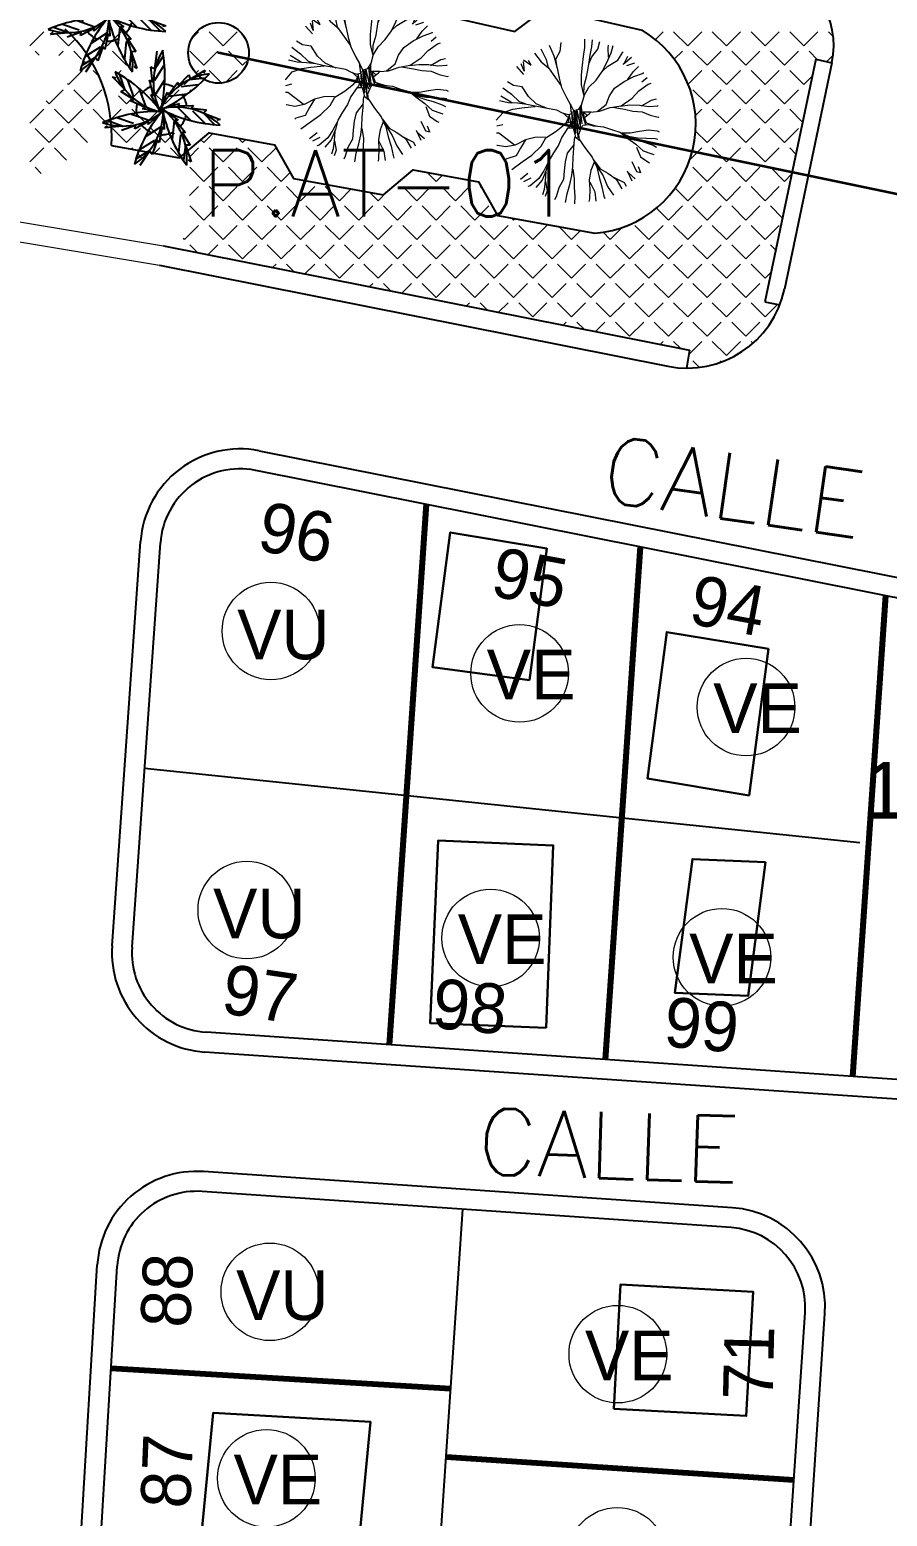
# Model space of a CAD drawing. Extents: x 472704 to 474638, y 1059265 to 1060325.
# Drawn here: x 474005.8 to 474057.6, y 1059637.1 to 1059726.7 of the extents above; entities that cross this region are included whole.
import ezdxf

# ---------------------------------------------------------------- set-up
doc = ezdxf.new("R2010")
doc.units = 0
doc.header["$LTSCALE"] = 0.4
doc.header["$MEASUREMENT"] = 0
doc.layers.get('0').update_dxf_attribs({"linetype": 'CONTINUOUS', "lineweight": 25})
for name, color, linetype in [('A-VIA-N', 7, 'CONTINUOUS'), ('MANZANAS', 5, 'CONTINUOUS'), ('NumeroPropu', 6, 'CONTINUOUS'), ('PARCELASPEOPUESTAS', 3, 'CONTINUOUS'), ('PISOS', 8, 'CONTINUOUS'), ('PROPUESTA', 6, 'CONTINUOUS'), ('TipoVivienda', 7, 'CONTINUOUS'), ('UNIFAMILIAR', 5, 'CONTINUOUS'), ('VEGETACION', 3, 'CONTINUOUS'), ('VIAPROPUESTA', 7, 'CONTINUOUS')]:
    doc.layers.add(name, color=color, linetype=linetype)
for name, color, linetype, lineweight in [('AREAS VERDAS', 72, 'CONTINUOUS', 25), ('AREAS VERDES', 2, 'CONTINUOUS', 20), ('CALLES', 140, 'CONTINUOUS', 40), ('CASA', 31, 'CONTINUOUS', 30), ('PAT', 230, 'CONTINUOUS', 35)]:
    doc.layers.add(name, color=color, linetype=linetype, lineweight=lineweight)
doc.styles.add('ARIAL', font='arial.ttf')
doc.styles.add('Numeros Parcelas', font='', dxfattribs={"height": 3})
doc.styles.get("Standard").update_dxf_attribs({"font": 'romans.shx'})
doc.styles.add('TipoVivienda', font='', dxfattribs={"height": 3})
doc.styles.get('Numeros Parcelas').set_extended_font_data('AvantGarde Bk BT')
doc.styles.get('TipoVivienda').set_extended_font_data('AvantGarde Bk BT')

# ---------------------------------------------------------------- blocks, each defined once
blk = doc.blocks.new('MATA-P-01')
at = {"color": 84, "linetype": 'ByBlock'}
for p, q in [((18.7448, 144.4994), (18.7448, 144.5014)), ((18.7576, 144.4645), (18.7448, 144.4994)), ((18.7902, 144.4864), (18.7883, 144.5167)), ((18.7973, 144.4668), (18.8065, 144.5037)), ((18.8065, 144.5037), (18.8081, 144.5144)), ((18.8462, 144.4883), (18.8445, 144.521)), ((18.8625, 144.4537), (18.8462, 144.4883)), ((18.8698, 144.458), (18.8717, 144.4929)), ((18.8717, 144.4929), (18.8752, 144.521)), ((18.8986, 144.4841), (18.9059, 144.5167)), ((18.6454, 144.4361), (18.6454, 144.4384)), ((18.6796, 144.4146), (18.6454, 144.4361)), ((18.6869, 144.4319), (18.6706, 144.458)), ((18.7013, 144.397), (18.6869, 144.4319)), ((18.7176, 144.4515), (18.6888, 144.4688)), ((18.7068, 144.4864), (18.7321, 144.4515)), ((18.7231, 144.4864), (18.7304, 144.458)), ((18.7321, 144.4515), (18.7304, 144.4557)), ((18.7918, 144.4319), (18.7576, 144.4645)), ((18.7991, 144.4449), (18.7902, 144.4864)), ((18.8079, 144.4068), (18.7918, 144.4319)), ((18.8081, 144.4058), (18.7991, 144.4449)), ((18.868, 144.4239), (18.8625, 144.4537)), ((18.8679, 144.4211), (18.8698, 144.458)), ((18.8915, 144.4123), (18.8951, 144.4472)), ((18.8951, 144.4472), (18.8986, 144.4841)), ((18.9964, 144.4818), (18.9929, 144.4449)), ((18.9929, 144.4449), (19.0018, 144.41)), ((19.0399, 144.4602), (19.0127, 144.4231)), ((19.0689, 144.4384), (19.0382, 144.4015)), ((18.6163, 144.397), (18.6054, 144.4035)), ((18.647, 144.3624), (18.6163, 144.397)), ((18.6435, 144.4015), (18.6272, 144.4231)), ((18.7141, 144.3862), (18.6796, 144.4146)), ((18.7448, 144.3513), (18.7141, 144.3862)), ((18.8244, 144.3666), (18.8081, 144.4058)), ((18.8643, 144.3754), (18.8679, 144.4211)), ((18.8662, 144.334), (18.8643, 144.3754)), ((18.8771, 144.334), (18.8861, 144.3731)), ((18.8861, 144.3731), (18.8915, 144.4123)), ((18.9874, 144.3774), (18.9711, 144.3405)), ((19.0219, 144.3709), (18.9855, 144.3382)), ((19.0127, 144.4231), (18.9874, 144.3774)), ((19.0018, 144.41), (18.9929, 144.3885)), ((19.0562, 144.3885), (19.0219, 144.3709)), ((19.0382, 144.4015), (19.0236, 144.3709)), ((19.0907, 144.4166), (19.0562, 144.3885)), ((19.0923, 144.3666), (19.107, 144.3819)), ((19.1268, 144.3797), (19.0923, 144.3666)), ((19.1268, 144.3731), (19.114, 144.3362)), ((18.5601, 144.3209), (18.5584, 144.3232)), ((18.5946, 144.3101), (18.5601, 144.3209)), ((18.5891, 144.3382), (18.5709, 144.347)), ((18.6236, 144.3059), (18.5891, 144.3382)), ((18.6307, 144.3079), (18.5946, 144.3101)), ((18.6706, 144.2994), (18.6307, 144.3079)), ((18.6671, 144.3275), (18.647, 144.3624)), ((18.7032, 144.2883), (18.6671, 144.3275)), ((18.7576, 144.3167), (18.7448, 144.3513)), ((18.763, 144.2798), (18.7576, 144.3167)), ((18.8462, 144.3317), (18.8244, 144.3666)), ((18.857, 144.2948), (18.8462, 144.3317)), ((18.857, 144.2928), (18.8771, 144.334)), ((18.8589, 144.2971), (18.8662, 144.334)), ((18.9711, 144.3405), (18.9529, 144.3059)), ((18.9855, 144.3382), (18.9563, 144.3123)), ((19.114, 144.3362), (19.1322, 144.3624)), ((19.1485, 144.347), (19.114, 144.3232)), ((18.5476, 144.2775), (18.544, 144.2798)), ((18.5818, 144.2775), (18.5476, 144.2775)), ((18.6163, 144.284), (18.5818, 144.2775)), ((18.6524, 144.2775), (18.6163, 144.284)), ((18.6869, 144.2775), (18.6524, 144.2775)), ((18.7068, 144.2863), (18.6706, 144.2994)), ((18.7359, 144.2747), (18.6869, 144.2775)), ((18.7448, 144.271), (18.7032, 144.2883)), ((18.7828, 144.2471), (18.7448, 144.271)), ((18.7918, 144.2449), (18.763, 144.2798)), ((18.8516, 144.2276), (18.8589, 144.2557)), ((18.8589, 144.2557), (18.857, 144.2928)), ((18.8584, 144.2576), (18.8584, 144.2591)), ((18.8658, 144.2372), (18.8584, 144.2576)), ((18.9052, 144.2504), (18.8915, 144.2122)), ((18.904, 144.2491), (18.9005, 144.2449)), ((18.9241, 144.271), (18.904, 144.2491)), ((18.9529, 144.3059), (18.9241, 144.271)), ((19.0744, 144.2406), (19.1086, 144.2733)), ((19.1086, 144.2733), (19.1431, 144.271)), ((19.1431, 144.271), (19.1703, 144.2798)), ((19.183, 144.2514), (19.1431, 144.2341)), ((18.5402, 144.1904), (18.5294, 144.1904)), ((18.5402, 144.223), (18.5313, 144.221)), ((18.5747, 144.2188), (18.5402, 144.223)), ((18.5747, 144.1839), (18.5402, 144.1904)), ((18.609, 144.2057), (18.5747, 144.2188)), ((18.6435, 144.1904), (18.609, 144.2057)), ((18.6796, 144.1819), (18.6435, 144.1904)), ((18.7538, 144.1904), (18.7195, 144.1861)), ((18.7883, 144.1861), (18.7538, 144.1904)), ((18.8173, 144.2361), (18.7828, 144.2471)), ((18.8029, 144.187), (18.8235, 144.1893)), ((18.8154, 144.2361), (18.8516, 144.2276)), ((18.8204, 144.2298), (18.8159, 144.2358)), ((18.836, 144.2097), (18.8204, 144.2298)), ((18.8235, 144.1893), (18.836, 144.2097)), ((18.8617, 144.242), (18.8256, 144.1822)), ((18.8256, 144.1822), (18.8452, 144.2293)), ((18.8452, 144.2293), (18.8291, 144.2199)), ((18.8398, 144.1822), (18.8617, 144.2435)), ((18.8421, 144.166), (18.8617, 144.242)), ((18.8731, 144.2315), (18.8421, 144.166)), ((18.8433, 144.124), (18.8731, 144.2315)), ((18.8854, 144.225), (18.8433, 144.124)), ((18.8858, 144.2267), (18.845, 144.1578)), ((18.8858, 144.2267), (18.857, 144.1382)), ((18.857, 144.1382), (18.8913, 144.2208)), ((18.8858, 144.2267), (18.8658, 144.2372)), ((18.8712, 144.2094), (18.8773, 144.2259)), ((18.8913, 144.2208), (18.8755, 144.1589)), ((18.8755, 144.1589), (18.8991, 144.2066)), ((18.9021, 144.2471), (18.8858, 144.2267)), ((18.9047, 144.2052), (18.8915, 144.2122)), ((18.8991, 144.2066), (18.8967, 144.1751)), ((18.8991, 144.1932), (18.9257, 144.2077)), ((18.904, 144.1708), (18.8991, 144.1932)), ((18.9277, 144.208), (18.9047, 144.2052)), ((18.9529, 144.2145), (18.9277, 144.208)), ((18.9893, 144.2122), (18.9529, 144.2145)), ((19.0328, 144.21), (18.9893, 144.2122)), ((18.991, 144.21), (19.0382, 144.2188)), ((19.0744, 144.21), (19.0328, 144.21)), ((19.0382, 144.2188), (19.0744, 144.2406)), ((19.0543, 144.2034), (19.0399, 144.208)), ((19.0907, 144.1904), (19.0543, 144.2034)), ((19.1124, 144.2057), (19.0744, 144.21)), ((19.107, 144.2122), (19.0814, 144.21)), ((19.1249, 144.1773), (19.0907, 144.1904)), ((19.1431, 144.2341), (19.107, 144.2122)), ((19.1485, 144.1992), (19.1124, 144.2057)), ((19.1485, 144.208), (19.1322, 144.2015)), ((19.183, 144.2188), (19.1485, 144.208)), ((19.1847, 144.1992), (19.1485, 144.1992)), ((18.5421, 144.1623), (18.5277, 144.1578)), ((18.5764, 144.1317), (18.5402, 144.1274)), ((18.5802, 144.1666), (18.5421, 144.1623)), ((18.6109, 144.1773), (18.5747, 144.1839)), ((18.6109, 144.1512), (18.5764, 144.1317)), ((18.6163, 144.1688), (18.5802, 144.1666)), ((18.6054, 144.1405), (18.5818, 144.1056)), ((18.647, 144.1754), (18.6109, 144.1773)), ((18.647, 144.1666), (18.6109, 144.1512)), ((18.6635, 144.1744), (18.6163, 144.1688)), ((18.6834, 144.1839), (18.647, 144.1666)), ((18.685, 144.1839), (18.647, 144.1754)), ((18.7195, 144.1861), (18.685, 144.1839)), ((18.7935, 144.1847), (18.781, 144.1864)), ((18.7828, 144.1864), (18.8029, 144.187)), ((18.814, 144.1856), (18.7935, 144.1847)), ((18.8353, 144.1782), (18.814, 144.1856)), ((18.8403, 144.1578), (18.8353, 144.1782)), ((18.836, 144.1166), (18.8433, 144.1376)), ((18.8433, 144.1376), (18.8403, 144.1578)), ((18.8589, 144.1362), (18.8558, 144.1257)), ((18.8714, 144.1572), (18.8589, 144.1362)), ((18.8915, 144.1532), (18.8714, 144.1572)), ((18.8851, 144.181), (18.8866, 144.16)), ((18.9059, 144.1683), (18.8851, 144.181)), ((18.8866, 144.16), (18.8908, 144.1527)), ((18.8915, 144.1535), (18.9078, 144.1121)), ((18.9078, 144.1643), (18.904, 144.1708)), ((18.935, 144.1297), (18.9078, 144.1643)), ((18.9692, 144.0948), (18.935, 144.1297)), ((19.1594, 144.1558), (19.1249, 144.1773)), ((19.1793, 144.1186), (19.1594, 144.1558)), ((18.5402, 144.1274), (18.5313, 144.1274)), ((18.5476, 144.0925), (18.5402, 144.0905)), ((18.5818, 144.1056), (18.5476, 144.0925)), ((18.6109, 144.0794), (18.5837, 144.0448)), ((18.8046, 144.0882), (18.7701, 144.0602)), ((18.8391, 144.1209), (18.8046, 144.0882)), ((18.8353, 144.1158), (18.8346, 144.1166)), ((18.8554, 144.1257), (18.8353, 144.1158)), ((18.8445, 144.0426), (18.8499, 144.0794)), ((18.8499, 144.0794), (18.8554, 144.1143)), ((18.8535, 144.0925), (18.8717, 144.0536)), ((18.8554, 144.1143), (18.8558, 144.1257)), ((18.9078, 144.1121), (18.9132, 144.0775)), ((18.9132, 144.0775), (18.9258, 144.0426)), ((18.9801, 144.0579), (18.9692, 144.0948)), ((18.9711, 144.097), (19.0127, 144.086)), ((19.0127, 144.086), (19.0472, 144.0687)), ((19.0472, 144.0687), (19.0597, 144.0318)), ((19.0472, 144.0687), (19.0833, 144.0383)), ((19.1195, 144.0536), (19.1575, 144.0709)), ((19.1722, 144.097), (19.1504, 144.1078)), ((19.1575, 144.0709), (19.1667, 144.0687)), ((18.5837, 144.0448), (18.5655, 144.0448)), ((18.5818, 144.0664), (18.5674, 144.0448)), ((18.6144, 144.0318), (18.5818, 144.0145)), ((18.5927, 144.0034), (18.6198, 144.0383)), ((18.6943, 144.0122), (18.6562, 143.9969)), ((18.7285, 144.023), (18.6943, 144.0122)), ((18.7467, 144.0318), (18.7106, 143.9969)), ((18.7429, 144.0252), (18.725, 143.9884)), ((18.763, 144.0514), (18.7285, 144.023)), ((18.7701, 144.0602), (18.7429, 144.0252)), ((18.7576, 144.0426), (18.763, 144.0079)), ((18.8372, 144.0057), (18.8445, 144.0426)), ((18.8717, 144.0187), (18.8679, 143.9818)), ((18.8717, 144.0536), (18.8717, 144.0187)), ((18.9258, 144.0426), (18.9366, 144.0079)), ((19.0092, 144.0145), (18.9801, 144.0579)), ((19.0399, 143.9796), (19.0092, 144.0145)), ((19.0597, 144.0318), (19.0689, 143.9969)), ((19.0833, 144.0383), (19.1178, 144.023)), ((19.0852, 144.0383), (19.1195, 144.0536)), ((19.1178, 144.023), (19.1521, 144.021)), ((19.1521, 144.021), (19.154, 144.021)), ((18.6217, 143.9903), (18.6109, 143.9773)), ((18.6716, 144.0031), (18.6217, 143.9903)), ((18.6562, 143.9969), (18.6253, 143.9642)), ((18.6834, 143.96), (18.6524, 143.9316)), ((18.7106, 143.9969), (18.6834, 143.96)), ((18.7051, 143.9535), (18.6888, 143.9186)), ((18.725, 143.9884), (18.7051, 143.9535)), ((18.7576, 143.9623), (18.7285, 143.9274)), ((18.7611, 143.9688), (18.7502, 143.9316)), ((18.763, 144.0079), (18.7611, 143.9688)), ((18.8209, 143.96), (18.8136, 143.9251)), ((18.8353, 143.9969), (18.8209, 143.96)), ((18.8336, 143.9708), (18.8372, 144.0057)), ((18.8336, 143.9339), (18.8336, 143.9708)), ((18.8679, 143.9818), (18.8625, 143.9469)), ((18.9385, 143.96), (18.9331, 143.9251)), ((18.9366, 144.0079), (18.9385, 143.9688)), ((18.9385, 143.9991), (18.9475, 143.9642)), ((18.9385, 143.9688), (18.9458, 143.9251)), ((18.9475, 143.9642), (18.9603, 143.9296)), ((19.0744, 143.9404), (19.0399, 143.9796)), ((19.0689, 143.9969), (19.1032, 143.9773)), ((19.1032, 143.9773), (19.107, 143.973)), ((18.6888, 143.9186), (18.6834, 143.91)), ((18.7285, 143.9274), (18.7158, 143.8924)), ((18.7502, 143.9316), (18.7429, 143.8947)), ((18.7429, 143.8947), (18.7429, 143.8839)), ((18.8027, 143.8905), (18.7973, 143.8621)), ((18.8136, 143.9251), (18.8027, 143.8905)), ((18.8353, 143.8947), (18.8336, 143.9339)), ((18.8336, 143.8598), (18.8353, 143.8947)), ((18.8625, 143.9469), (18.8733, 143.91)), ((18.8733, 143.91), (18.8752, 143.8729)), ((18.9312, 143.9231), (18.9168, 143.8882)), ((18.9331, 143.9251), (18.9295, 143.8905)), ((18.9295, 143.8905), (18.9312, 143.8686)), ((18.9458, 143.9251), (18.9638, 143.8905)), ((18.9603, 143.9296), (18.9874, 143.8924)), ((18.9874, 143.8924), (18.9964, 143.8882)), ((19.0165, 143.9035), (18.991, 143.9251)), ((19.0309, 143.91), (19.0073, 143.9404)), ((18.8752, 143.8729), (18.8788, 143.8598)), ((18.9168, 143.8882), (18.9187, 143.8644))]:
    blk.add_line(p, q, dxfattribs=at)
blk = doc.blocks.new('PALME01')
at = {"layer": 'VEGETACION'}
for p, q in [((-0.337, 2.42), (0.219, 3.223)), ((-0.317, 2.46), (-0.142, 3.506)), ((-2.175, 1.264), (-2.883, 2.052)), ((-2.883, 2.052), (-2.684, 1.995)), ((-2.156, 1.223), (-2.437, 2.158)), ((-1.646, 0.813), (-1.964, 1.831)), ((-0.481, 1.686), (-0.558, 2.581)), ((-0.558, 2.581), (-0.317, 2.46)), ((-0.34, 1.766), (0.257, 2.649)), ((1.069, 1.399), (1.721, 2.018)), ((1.721, 2.018), (1.776, 1.753)), ((1.732, 1.744), (2.707, 1.81)), ((1.776, 1.753), (2.703, 2.269)), ((2.703, 2.269), (2.603, 2.087)), ((-2.42, 1.151), (-2.175, 1.264)), ((-1.671, 0.653), (-2.42, 1.151)), ((-0.932, 0.175), (-1.279, 1.254)), ((-0.454, 0.84), (-0.662, 1.777)), ((-0.662, 1.777), (-0.481, 1.686)), ((-0.085, -0.127), (-0.614, 0.921)), ((-0.614, 0.921), (-0.454, 0.84)), ((-0.393, 0.81), (0.234, 1.754)), ((-0.101, -0.041), (0.388, 1.026)), ((0.388, 1.026), (0.425, 0.85)), ((0.425, 0.85), (1.028, 1.597)), ((1.028, 1.597), (1.069, 1.399)), ((1.22, 1.338), (2.282, 1.422)), ((-1.855, 0.569), (-1.671, 0.653)), ((-0.994, 0.147), (-1.855, 0.569)), ((-1.157, 0.072), (-0.994, 0.147)), ((-0.007, -0.168), (-1.157, 0.072)), ((-0.045, 0.025), (1.095, 0.308)), ((0.043, 0.022), (0.975, -0.693)), ((0.439, 0.784), (1.568, 0.882)), ((0.938, 0.118), (1.718, -0.704)), ((1.095, 0.308), (0.981, 0.17)), ((0.981, 0.17), (1.94, 0.164)), ((1.94, 0.164), (1.811, 0.008)), ((1.811, 0.008), (2.701, -0.116)), ((-3.456, -0.997), (-3.287, -0.876)), ((-2.354, -0.945), (-3.261, -0.582)), ((-1.716, -0.802), (-2.71, -0.417)), ((-0.772, -0.642), (-1.832, -0.24)), ((-0.788, -0.707), (-1.655, -1.118)), ((0.073, -0.132), (-0.832, -0.882)), ((-0.832, -0.882), (-0.788, -0.707)), ((0.095, -0.048), (0.117, -1.222)), ((0.727, -0.688), (0.572, -1.81)), ((0.975, -0.693), (0.795, -0.689)), ((0.795, -0.689), (1.389, -1.443)), ((1.857, -0.147), (2.586, -0.926)), ((2.494, -0.295), (3.154, -1.016)), ((2.701, -0.116), (2.529, -0.324)), ((2.529, -0.324), (3.51, -0.727)), ((3.51, -0.727), (3.305, -0.762)), ((-2.398, -0.934), (-3.456, -0.997)), ((-1.606, -0.922), (-2.463, -1.196)), ((-1.655, -1.118), (-1.606, -0.922)), ((-0.034, -1.026), (-1.008, -1.604)), ((0.008, -1.079), (-0.211, -2.013)), ((0.117, -1.222), (0.008, -1.079)), ((1.094, -1.572), (0.939, -2.627)), ((1.389, -1.443), (1.186, -1.439)), ((1.186, -1.439), (1.644, -2.213)), ((-0.783, -2.452), (-1.632, -2.934)), ((-0.818, -2.479), (-1.429, -3.346)), ((-0.497, -1.864), (-1.418, -2.401)), ((-0.654, -2.693), (-0.818, -2.479)), ((-0.335, -1.853), (-0.654, -2.693)), ((-0.211, -2.013), (-0.335, -1.853)), ((1.375, -2.163), (1.223, -3.128)), ((1.374, -2.208), (1.671, -3.226)), ((1.644, -2.213), (1.374, -2.208)), ((1.671, -3.226), (1.516, -3.088))]:
    blk.add_line(p, q, dxfattribs=at)
for centre, radius, start, end in [((3.351, 1.474), 3.79, 146.51256, 204.97692), ((-8.282, 2.339), 8.56, 343.25676, 8.23271), ((0.884, 3.517), 3.79, 197.94113, 256.40549), ((-7.046, -5.039), 8.56, 34.68533, 59.66128), ((-3.284, 7.905), 8.56, 291.82819, 316.80414), ((3.292, -1.73), 3.79, 95.08398, 153.54835), ((0, 0), 1.528, 112.34106, 140.89589), ((0, 0), 1.528, 58.73723, 86.9078), ((0, 0), 1.528, 165.43041, 194.12308), ((0.751, -3.681), 3.79, 43.65541, 102.11978), ((4.184, 7.468), 8.56, 240.39962, 265.37557), ((-2.359, -2.911), 3.79, 352.22684, 50.6912), ((8.498, 1.357), 8.56, 188.97105, 213.947), ((0, 0), 1.528, 6.2517, 34.07198), ((-0.508, -8.673), 8.56, 86.1139, 111.08986), ((-2.252, 2.861), 3.79, 249.3697, 307.83406), ((-3.695, 0.001), 3.79, 300.79827, 359.26263), ((6.411, -5.826), 8.56, 137.54248, 162.51843), ((0, 0), 1.528, 315.67158, 343.39322), ((0, 0), 1.528, 216.74195, 245.16814), ((0, 0), 1.528, 266.3653, 294.33993)]:
    blk.add_arc(centre, radius, start, end, dxfattribs=at)
blk = doc.blocks.new('PALMERA')
at = {"layer": 'AREAS VERDES'}
blk.add_blockref('PALME01', (-88.824, 0.822), dxfattribs=at)

msp = doc.modelspace()

# ---------------------------------------------------------------- linework, layer by layer
at = {"layer": 'A-VIA-N', "linetype": 'Continuous', "lineweight": 20}
for p, q in [((473913.764, 1059730.379), (474013.912, 1059713.683)), ((473913.567, 1059729.195), (474013.678, 1059712.506))]:
    msp.add_line(p, q, dxfattribs=at)
at = {"layer": 'A-VIA-N'}
for p, q in [((474013.912, 1059713.683), (474045.618, 1059707.38)), ((474013.678, 1059712.506), (474044.313, 1059706.416)), ((474019.685, 1059701.314), (474113.797, 1059682.613)), ((474010.819, 1059671.471), (474012.53, 1059695.849)), ((474110.787, 1059658.613), (474016.395, 1059665.065)), ((474048.212, 1059655.673), (474016.321, 1059657.853)), ((474004.974, 1059570.039), (474009.923, 1059652.228)), ((474048.281, 1059566.63), (474053.789, 1059649.289))]:
    msp.add_line(p, q, dxfattribs=at)
at = {"layer": 'A-VIA-N', "linetype": 'Continuous'}
msp.add_arc((474045.483, 1059712.301), 6, 258.75762, 348.15704, dxfattribs=at)
at = {"layer": 'A-VIA-N'}
for centre, start, end in [((474018.515, 1059695.429), 78.76099, 175.98469), ((474016.804, 1059671.051), 175.98469, 266.0897), ((474015.912, 1059651.867), 86.0897, 176.55412), ((474047.803, 1059649.687), 356.18759, 86.0897)]:
    msp.add_arc(centre, 6, start, end, dxfattribs=at)
at = {"layer": 'CASA'}
for points in [[(474035.982, 1059687.494), (474030.132, 1059688.262), (474031.199, 1059696.393), (474037.023, 1059695.43), (474035.982, 1059687.494)], [(474050.214, 1059676.509), (474045.801, 1059676.696), (474044.743, 1059668.634), (474049.156, 1059668.447), (474050.214, 1059676.509)]]:
    msp.add_lwpolyline(points, dxfattribs=at)
for points in [[(474049.222, 1059680.542), (474050.381, 1059689.371), (474044.26, 1059690.383), (474043.101, 1059681.554)], [(474036.992, 1059666.532), (474029.997, 1059666.796), (474030.465, 1059677.819), (474037.407, 1059677.524)], [(474041.057, 1059643.561), (474049.045, 1059643.123), (474049.456, 1059650.611), (474041.468, 1059651.05)], [(474025.71, 1059635.639), (474026.402, 1059642.761), (474016.91, 1059643.31), (474016.219, 1059636.188)]]:
    msp.add_lwpolyline(points, close=True, dxfattribs=at)
at = {"layer": 'PARCELASPEOPUESTAS'}
for p, q in [((474019.452, 1059700.143), (474113.563, 1059681.436)), ((474012.016, 1059671.387), (474013.727, 1059695.765)), ((474055.89, 1059677.681), (474012.772, 1059682.163)), ((474110.868, 1059659.81), (474016.477, 1059666.262)), ((474048.13, 1059654.476), (474016.239, 1059656.656)), ((474025.752, 1059563.61), (474031.96, 1059655.582)), ((474006.172, 1059569.967), (474011.121, 1059652.156)), ((474047.084, 1059566.71), (474052.592, 1059649.368))]:
    msp.add_line(p, q, dxfattribs=at)
at = {"layer": 'PARCELASPEOPUESTAS', "lineweight": 80}
for p, q in [((474029.744, 1059698.097), (474027.517, 1059665.508)), ((474042.654, 1059695.531), (474040.541, 1059664.617)), ((474057.44, 1059692.592), (474055.458, 1059663.598)), ((474031.229, 1059644.75), (474010.749, 1059645.983)), ((474030.953, 1059640.658), (474051.918, 1059639.261))]:
    msp.add_line(p, q, dxfattribs=at)
at = {"layer": 'PARCELASPEOPUESTAS'}
for centre, start, end in [((474018.515, 1059695.429), 78.76099, 175.98469), ((474016.804, 1059671.051), 175.98469, 266.0897), ((474015.912, 1059651.867), 86.0897, 176.55412), ((474047.803, 1059649.687), 356.18759, 86.0897)]:
    msp.add_arc(centre, 4.8, start, end, dxfattribs=at)
at = {"layer": 'PAT', "ltscale": 50}
msp.add_line((474315.34, 1059663.18), (474017.23, 1059725.31), dxfattribs=at)
at = {"layer": 'PISOS', "lineweight": 20}
for p, q in [((474005.849, 1059725.73), (474006.697, 1059726.579)), ((474008.182, 1059725.73), (474007.457, 1059726.455)), ((474010.516, 1059725.73), (474011.364, 1059726.579)), ((474015.61, 1059726.158), (474016.031, 1059726.579)), ((474017.516, 1059725.73), (474016.668, 1059726.579)), ((474017.516, 1059725.73), (474018.365, 1059726.579)), ((474043.568, 1059726.114), (474044.033, 1059726.579)), ((474045.517, 1059725.73), (474044.669, 1059726.579)), ((474045.517, 1059725.73), (474046.366, 1059726.579)), ((474047.851, 1059725.73), (474047.002, 1059726.579)), ((474047.851, 1059725.73), (474048.699, 1059726.579)), ((474050.184, 1059725.73), (474049.336, 1059726.579)), ((474050.184, 1059725.73), (474051.033, 1059726.579)), ((474052.518, 1059725.73), (474051.669, 1059726.579)), ((474052.518, 1059725.73), (474053.366, 1059726.579)), ((474054.294, 1059726.288), (474054.003, 1059726.579)), ((474006.409, 1059725.17), (474006.167, 1059725.412)), ((474007.611, 1059725.159), (474007.864, 1059725.412)), ((474008.182, 1059725.73), (474008.584, 1059726.132)), ((474008.975, 1059724.938), (474008.5, 1059725.412)), ((474010.516, 1059725.73), (474010.033, 1059726.213)), ((474010.147, 1059725.361), (474010.197, 1059725.412)), ((474011.682, 1059724.563), (474010.834, 1059725.412)), ((474016.349, 1059724.563), (474015.501, 1059725.412)), ((474016.349, 1059724.563), (474017.198, 1059725.412)), ((474018.683, 1059724.563), (474017.834, 1059725.412)), ((474044.71, 1059724.923), (474045.199, 1059725.412)), ((474046.684, 1059724.563), (474045.836, 1059725.412)), ((474046.684, 1059724.563), (474047.533, 1059725.412)), ((474049.018, 1059724.563), (474048.169, 1059725.412)), ((474049.018, 1059724.563), (474049.866, 1059725.412)), ((474051.351, 1059724.563), (474050.503, 1059725.412)), ((474051.351, 1059724.563), (474052.2, 1059725.412)), ((474053.349, 1059724.899), (474052.836, 1059725.412)), ((474009.201, 1059724.712), (474009.077, 1059724.835)), ((474009.349, 1059724.563), (474009.341, 1059724.571)), ((474009.349, 1059724.563), (474009.558, 1059724.772)), ((474009.569, 1059724.783), (474009.803, 1059725.018)), ((474009.803, 1059725.018), (474010.147, 1059725.361)), ((474011.682, 1059724.563), (474011.71, 1059724.591)), ((474018.683, 1059724.563), (474019.009, 1059724.89)), ((474053.904, 1059724.783), (474054.29, 1059725.169)), ((474008.182, 1059723.397), (474009.031, 1059724.245)), ((474010.038, 1059723.875), (474009.667, 1059724.245)), ((474011.177, 1059724.058), (474011.364, 1059724.245)), ((474013.234, 1059723.781), (474013.234, 1059723.781)), ((474015.183, 1059723.397), (474015.511, 1059723.725)), ((474015.872, 1059724.086), (474016.031, 1059724.245)), ((474017.421, 1059723.492), (474016.668, 1059724.245)), ((474017.65, 1059723.531), (474018.365, 1059724.245)), ((474045.545, 1059723.424), (474046.366, 1059724.245)), ((474047.851, 1059723.397), (474047.002, 1059724.245)), ((474047.851, 1059723.397), (474048.699, 1059724.245)), ((474050.184, 1059723.397), (474049.336, 1059724.245)), ((474050.184, 1059723.397), (474051.033, 1059724.245)), ((474052.518, 1059723.397), (474051.669, 1059724.245)), ((474052.518, 1059723.397), (474053.025, 1059723.904)), ((474007.016, 1059722.23), (474007.864, 1059723.079)), ((474008.182, 1059723.397), (474008.13, 1059723.449)), ((474009.349, 1059722.23), (474008.5, 1059723.079)), ((474009.349, 1059722.23), (474010.197, 1059723.079)), ((474011.682, 1059722.23), (474011.191, 1059722.722)), ((474011.682, 1059722.23), (474012.531, 1059723.079)), ((474013.856, 1059722.39), (474013.441, 1059722.805)), ((474014.016, 1059722.23), (474014.864, 1059723.079)), ((474015.183, 1059723.397), (474015.028, 1059723.552)), ((474015.581, 1059722.999), (474015.501, 1059723.079)), ((474046.684, 1059722.23), (474045.836, 1059723.079)), ((474046.684, 1059722.23), (474047.533, 1059723.079)), ((474049.018, 1059722.23), (474048.169, 1059723.079)), ((474049.018, 1059722.23), (474049.866, 1059723.079)), ((474051.351, 1059722.23), (474050.503, 1059723.079)), ((474051.351, 1059722.23), (474052.2, 1059723.079)), ((474052.849, 1059723.066), (474052.836, 1059723.079)), ((474005.849, 1059721.063), (474006.697, 1059721.912)), ((474007.016, 1059722.23), (474006.832, 1059722.413)), ((474008.182, 1059721.063), (474007.334, 1059721.912)), ((474008.182, 1059721.063), (474009.031, 1059721.912)), ((474010.385, 1059721.194), (474009.667, 1059721.912)), ((474010.516, 1059721.063), (474011.364, 1059721.912)), ((474012.849, 1059721.063), (474012.001, 1059721.912)), ((474012.849, 1059721.063), (474013.678, 1059721.892)), ((474014.016, 1059722.23), (474013.939, 1059722.307)), ((474045.986, 1059721.532), (474046.366, 1059721.912)), ((474047.851, 1059721.063), (474047.002, 1059721.912)), ((474047.851, 1059721.063), (474048.699, 1059721.912)), ((474050.184, 1059721.063), (474049.336, 1059721.912)), ((474050.184, 1059721.063), (474051.033, 1059721.912)), ((474052.445, 1059721.137), (474051.669, 1059721.912)), ((474010.516, 1059721.063), (474010.411, 1059721.168)), ((474007.016, 1059719.897), (474006.167, 1059720.745)), ((474007.016, 1059719.897), (474007.864, 1059720.745)), ((474009.337, 1059719.908), (474008.5, 1059720.745)), ((474011.682, 1059719.897), (474010.834, 1059720.745)), ((474011.682, 1059719.897), (474012.531, 1059720.745)), ((474014.016, 1059719.897), (474013.167, 1059720.745)), ((474014.016, 1059719.897), (474014.581, 1059720.462)), ((474016.349, 1059719.897), (474016.173, 1059720.073)), ((474016.349, 1059719.897), (474016.897, 1059720.444)), ((474018.683, 1059719.897), (474018.409, 1059720.17)), ((474018.683, 1059719.897), (474018.873, 1059720.086)), ((474046.684, 1059719.897), (474045.994, 1059720.587)), ((474046.684, 1059719.897), (474047.533, 1059720.745)), ((474049.018, 1059719.897), (474048.169, 1059720.745)), ((474049.018, 1059719.897), (474049.866, 1059720.745)), ((474051.351, 1059719.897), (474050.503, 1059720.745)), ((474051.351, 1059719.897), (474052.2, 1059720.745)), ((474005.849, 1059718.73), (474006.697, 1059719.578)), ((474008.062, 1059718.85), (474007.334, 1059719.578)), ((474012.093, 1059719.486), (474012.001, 1059719.578)), ((474012.629, 1059718.95), (474012.358, 1059719.221)), ((474013.373, 1059719.254), (474013.698, 1059719.578)), ((474014.943, 1059718.969), (474014.334, 1059719.578)), ((474015.482, 1059719.03), (474016.031, 1059719.578)), ((474017.516, 1059718.73), (474016.668, 1059719.578)), ((474017.516, 1059718.73), (474018.365, 1059719.578)), ((474019.85, 1059718.73), (474019.001, 1059719.578)), ((474019.85, 1059718.73), (474020.698, 1059719.578)), ((474045.649, 1059718.862), (474046.366, 1059719.578)), ((474047.851, 1059718.73), (474047.002, 1059719.578)), ((474047.851, 1059718.73), (474048.699, 1059719.578)), ((474050.184, 1059718.73), (474049.336, 1059719.578)), ((474050.184, 1059718.73), (474051.033, 1059719.578)), ((474052.04, 1059719.208), (474051.669, 1059719.578)), ((474006.548, 1059718.031), (474006.167, 1059718.412)), ((474015.183, 1059718.73), (474015.149, 1059718.763)), ((474015.183, 1059718.73), (474015.218, 1059718.765)), ((474015.331, 1059718.878), (474015.366, 1059718.914)), ((474016.349, 1059717.563), (474015.501, 1059718.412)), ((474016.349, 1059717.563), (474017.198, 1059718.412)), ((474018.683, 1059717.563), (474017.834, 1059718.412)), ((474018.683, 1059717.563), (474019.531, 1059718.412)), ((474021.016, 1059717.563), (474020.168, 1059718.412)), ((474046.684, 1059717.563), (474045.836, 1059718.412)), ((474046.684, 1059717.563), (474047.533, 1059718.412)), ((474049.018, 1059717.563), (474048.169, 1059718.412)), ((474049.018, 1059717.563), (474049.866, 1059718.412)), ((474051.351, 1059717.563), (474050.503, 1059718.412)), ((474021.016, 1059717.563), (474021.551, 1059718.098)), ((474030.35, 1059717.563), (474029.809, 1059718.104)), ((474030.35, 1059717.563), (474030.725, 1059717.938)), ((474032.683, 1059717.563), (474032.659, 1059717.588)), ((474032.683, 1059717.563), (474032.7, 1059717.58)), ((474051.351, 1059717.563), (474051.786, 1059717.998)), ((474015.489, 1059716.703), (474016.031, 1059717.245)), ((474017.516, 1059716.396), (474016.668, 1059717.245)), ((474017.516, 1059716.396), (474018.365, 1059717.245)), ((474019.85, 1059716.396), (474019.001, 1059717.245)), ((474019.85, 1059716.396), (474020.698, 1059717.245)), ((474022.183, 1059716.396), (474021.334, 1059717.245)), ((474022.183, 1059716.396), (474023.031, 1059717.245)), ((474024.516, 1059716.396), (474023.668, 1059717.245)), ((474024.516, 1059716.396), (474025.226, 1059717.106)), ((474026.85, 1059716.396), (474026.343, 1059716.903)), ((474026.85, 1059716.396), (474027.397, 1059716.944)), ((474029.183, 1059716.396), (474028.335, 1059717.245)), ((474029.183, 1059716.396), (474030.032, 1059717.245)), ((474031.517, 1059716.396), (474030.668, 1059717.245)), ((474031.517, 1059716.396), (474032.365, 1059717.245)), ((474033.163, 1059717.084), (474033.002, 1059717.245)), ((474045.517, 1059716.396), (474044.762, 1059717.152)), ((474045.517, 1059716.396), (474046.366, 1059717.245)), ((474047.851, 1059716.396), (474047.002, 1059717.245)), ((474047.851, 1059716.396), (474048.699, 1059717.245)), ((474050.184, 1059716.396), (474049.336, 1059717.245)), ((474050.184, 1059716.396), (474051.033, 1059717.245)), ((474016.349, 1059715.23), (474015.501, 1059716.078)), ((474016.349, 1059715.23), (474017.198, 1059716.078)), ((474018.683, 1059715.23), (474017.834, 1059716.078)), ((474018.683, 1059715.23), (474019.531, 1059716.078)), ((474021.016, 1059715.23), (474020.168, 1059716.078)), ((474021.016, 1059715.23), (474021.865, 1059716.078)), ((474023.35, 1059715.23), (474022.501, 1059716.078)), ((474023.35, 1059715.23), (474024.198, 1059716.078)), ((474025.683, 1059715.23), (474024.835, 1059716.078)), ((474025.683, 1059715.23), (474026.532, 1059716.078)), ((474028.017, 1059715.23), (474027.168, 1059716.078)), ((474028.017, 1059715.23), (474028.865, 1059716.078)), ((474030.35, 1059715.23), (474029.502, 1059716.078)), ((474030.35, 1059715.23), (474031.199, 1059716.078)), ((474032.683, 1059715.23), (474031.835, 1059716.078)), ((474032.683, 1059715.23), (474033.532, 1059716.078)), ((474044.351, 1059715.23), (474043.635, 1059715.945)), ((474044.351, 1059715.23), (474045.199, 1059716.078)), ((474046.684, 1059715.23), (474045.836, 1059716.078)), ((474046.684, 1059715.23), (474047.533, 1059716.078)), ((474049.018, 1059715.23), (474048.169, 1059716.078)), ((474049.018, 1059715.23), (474049.866, 1059716.078)), ((474051.231, 1059715.35), (474050.503, 1059716.078)), ((474015.183, 1059714.063), (474016.031, 1059714.911)), ((474017.516, 1059714.063), (474016.668, 1059714.911)), ((474017.516, 1059714.063), (474018.365, 1059714.911)), ((474019.85, 1059714.063), (474019.001, 1059714.911)), ((474019.85, 1059714.063), (474020.698, 1059714.911)), ((474022.183, 1059714.063), (474021.334, 1059714.911)), ((474022.183, 1059714.063), (474023.031, 1059714.911)), ((474024.516, 1059714.063), (474023.668, 1059714.911)), ((474024.516, 1059714.063), (474025.365, 1059714.911)), ((474026.85, 1059714.063), (474026.001, 1059714.911)), ((474026.85, 1059714.063), (474027.698, 1059714.911)), ((474029.183, 1059714.063), (474028.335, 1059714.911)), ((474029.183, 1059714.063), (474030.032, 1059714.911)), ((474031.517, 1059714.063), (474030.668, 1059714.911)), ((474031.517, 1059714.063), (474032.365, 1059714.911)), ((474033.85, 1059714.063), (474033.002, 1059714.911)), ((474033.85, 1059714.063), (474034.699, 1059714.911)), ((474035.017, 1059715.23), (474034.893, 1059715.353)), ((474035.017, 1059715.23), (474035.103, 1059715.315)), ((474036.184, 1059714.063), (474035.335, 1059714.911)), ((474036.184, 1059714.063), (474037.032, 1059714.911)), ((474038.517, 1059714.063), (474037.743, 1059714.837)), ((474040.851, 1059714.063), (474041.572, 1059714.784)), ((474043.184, 1059714.063), (474042.335, 1059714.911)), ((474043.184, 1059714.063), (474044.033, 1059714.911)), ((474045.517, 1059714.063), (474044.669, 1059714.911)), ((474045.517, 1059714.063), (474046.366, 1059714.911)), ((474047.851, 1059714.063), (474047.002, 1059714.911)), ((474047.851, 1059714.063), (474048.699, 1059714.911)), ((474050.184, 1059714.063), (474049.336, 1059714.911)), ((474050.184, 1059714.063), (474051.033, 1059714.911)), ((474015.183, 1059714.063), (474015.117, 1059714.128)), ((474015.972, 1059713.273), (474015.501, 1059713.745)), ((474016.601, 1059713.148), (474017.198, 1059713.745)), ((474018.683, 1059712.896), (474017.834, 1059713.745)), ((474018.683, 1059712.896), (474019.531, 1059713.745)), ((474021.016, 1059712.896), (474020.168, 1059713.745)), ((474021.016, 1059712.896), (474021.865, 1059713.745)), ((474023.35, 1059712.896), (474022.501, 1059713.745)), ((474023.35, 1059712.896), (474024.198, 1059713.745)), ((474025.683, 1059712.896), (474024.835, 1059713.745)), ((474025.683, 1059712.896), (474026.532, 1059713.745)), ((474028.017, 1059712.896), (474027.168, 1059713.745)), ((474028.017, 1059712.896), (474028.865, 1059713.745)), ((474030.35, 1059712.896), (474029.502, 1059713.745)), ((474030.35, 1059712.896), (474031.199, 1059713.745)), ((474032.683, 1059712.896), (474031.835, 1059713.745)), ((474032.683, 1059712.896), (474033.532, 1059713.745)), ((474035.017, 1059712.896), (474034.168, 1059713.745)), ((474035.017, 1059712.896), (474035.865, 1059713.745)), ((474037.35, 1059712.896), (474036.502, 1059713.745)), ((474037.35, 1059712.896), (474038.199, 1059713.745)), ((474038.517, 1059714.063), (474039.053, 1059714.599)), ((474039.684, 1059712.896), (474038.835, 1059713.745)), ((474039.684, 1059712.896), (474040.532, 1059713.745)), ((474040.851, 1059714.063), (474040.414, 1059714.5)), ((474042.017, 1059712.896), (474041.169, 1059713.745)), ((474042.017, 1059712.896), (474042.866, 1059713.745)), ((474044.351, 1059712.896), (474043.502, 1059713.745)), ((474044.351, 1059712.896), (474045.199, 1059713.745)), ((474046.684, 1059712.896), (474045.836, 1059713.745)), ((474046.684, 1059712.896), (474047.533, 1059713.745)), ((474049.018, 1059712.896), (474048.169, 1059713.745)), ((474049.018, 1059712.896), (474049.866, 1059713.745)), ((474050.827, 1059713.421), (474050.503, 1059713.745)), ((474020.494, 1059712.374), (474020.698, 1059712.578)), ((474021.797, 1059712.116), (474021.334, 1059712.578)), ((474022.441, 1059711.987), (474023.031, 1059712.578)), ((474024.516, 1059711.729), (474023.668, 1059712.578)), ((474024.516, 1059711.729), (474025.365, 1059712.578)), ((474026.85, 1059711.729), (474026.001, 1059712.578)), ((474026.85, 1059711.729), (474027.698, 1059712.578)), ((474029.183, 1059711.729), (474028.335, 1059712.578)), ((474029.183, 1059711.729), (474030.032, 1059712.578)), ((474031.517, 1059711.729), (474030.668, 1059712.578)), ((474031.517, 1059711.729), (474032.365, 1059712.578)), ((474033.85, 1059711.729), (474033.002, 1059712.578)), ((474033.85, 1059711.729), (474034.699, 1059712.578)), ((474036.184, 1059711.729), (474035.335, 1059712.578)), ((474036.184, 1059711.729), (474037.032, 1059712.578)), ((474038.517, 1059711.729), (474037.669, 1059712.578)), ((474038.517, 1059711.729), (474039.366, 1059712.578)), ((474040.851, 1059711.729), (474040.002, 1059712.578)), ((474040.851, 1059711.729), (474041.699, 1059712.578)), ((474043.184, 1059711.729), (474042.335, 1059712.578)), ((474043.184, 1059711.729), (474044.033, 1059712.578)), ((474045.517, 1059711.729), (474044.669, 1059712.578)), ((474045.517, 1059711.729), (474046.366, 1059712.578)), ((474047.851, 1059711.729), (474047.002, 1059712.578)), ((474047.851, 1059711.729), (474048.699, 1059712.578)), ((474050.184, 1059711.729), (474049.336, 1059712.578)), ((474050.184, 1059711.729), (474050.548, 1059712.093)), ((474026.334, 1059711.214), (474026.532, 1059711.411)), ((474027.622, 1059710.958), (474027.168, 1059711.411)), ((474028.281, 1059710.827), (474028.865, 1059711.411)), ((474030.35, 1059710.563), (474029.502, 1059711.411)), ((474030.35, 1059710.563), (474031.199, 1059711.411)), ((474032.683, 1059710.563), (474031.835, 1059711.411)), ((474032.683, 1059710.563), (474033.532, 1059711.411)), ((474035.017, 1059710.563), (474034.168, 1059711.411)), ((474035.017, 1059710.563), (474035.865, 1059711.411)), ((474037.35, 1059710.563), (474036.502, 1059711.411)), ((474037.35, 1059710.563), (474038.199, 1059711.411)), ((474039.684, 1059710.563), (474038.835, 1059711.411)), ((474039.684, 1059710.563), (474040.532, 1059711.411)), ((474042.017, 1059710.563), (474041.169, 1059711.411)), ((474042.017, 1059710.563), (474042.866, 1059711.411)), ((474044.351, 1059710.563), (474043.502, 1059711.411)), ((474044.351, 1059710.563), (474045.199, 1059711.411)), ((474046.684, 1059710.563), (474045.836, 1059711.411)), ((474046.684, 1059710.563), (474047.533, 1059711.411)), ((474049.018, 1059710.563), (474048.169, 1059711.411)), ((474049.018, 1059710.563), (474049.866, 1059711.411)), ((474032.174, 1059710.053), (474032.365, 1059710.245)), ((474033.446, 1059709.8), (474033.002, 1059710.245)), ((474034.12, 1059709.666), (474034.699, 1059710.245)), ((474036.184, 1059709.396), (474035.335, 1059710.245)), ((474036.184, 1059709.396), (474037.032, 1059710.245)), ((474038.517, 1059709.396), (474037.669, 1059710.245)), ((474038.517, 1059709.396), (474039.366, 1059710.245)), ((474040.851, 1059709.396), (474040.002, 1059710.245)), ((474040.851, 1059709.396), (474041.699, 1059710.245)), ((474043.184, 1059709.396), (474042.335, 1059710.245)), ((474043.184, 1059709.396), (474044.033, 1059710.245)), ((474045.517, 1059709.396), (474044.669, 1059710.245)), ((474045.517, 1059709.396), (474046.366, 1059710.245)), ((474047.851, 1059709.396), (474047.002, 1059710.245)), ((474047.851, 1059709.396), (474048.699, 1059710.245)), ((474050.184, 1059709.396), (474049.336, 1059710.245)), ((474050.184, 1059709.396), (474050.932, 1059710.144)), ((474038.013, 1059708.892), (474038.199, 1059709.078)), ((474039.271, 1059708.642), (474038.835, 1059709.078)), ((474039.96, 1059708.505), (474040.532, 1059709.078)), ((474042.017, 1059708.229), (474041.169, 1059709.078)), ((474042.017, 1059708.229), (474042.866, 1059709.078)), ((474044.351, 1059708.229), (474043.502, 1059709.078)), ((474044.351, 1059708.229), (474045.199, 1059709.078)), ((474046.684, 1059708.229), (474045.836, 1059709.078)), ((474046.684, 1059708.229), (474047.533, 1059709.078)), ((474049.018, 1059708.229), (474048.169, 1059709.078)), ((474049.018, 1059708.229), (474049.866, 1059709.078)), ((474050.528, 1059709.053), (474050.503, 1059709.078)), ((474043.853, 1059707.731), (474044.033, 1059707.911)), ((474045.096, 1059707.484), (474044.669, 1059707.911)), ((474045.577, 1059707.122), (474046.366, 1059707.911)), ((474047.851, 1059707.063), (474047.002, 1059707.911)), ((474047.851, 1059707.063), (474048.699, 1059707.911)), ((474049.449, 1059707.798), (474049.336, 1059707.911)), ((474046.232, 1059706.348), (474045.836, 1059706.744)), ((474047.406, 1059706.618), (474047.533, 1059706.744))]:
    msp.add_line(p, q, dxfattribs=at)
at = {"layer": 'PROPUESTA'}
msp.add_circle((474017.23, 1059725.31), 1.828, dxfattribs=at)
msp.add_point((474017.23, 1059725.31), dxfattribs=at)
at = {"layer": 'TipoVivienda', "linetype": 'Continuous', "lineweight": 20}
for centre in [(474035.381, 1059687.895), (474049.038, 1059685.865), (474033.638, 1059671.939), (474047.585, 1059670.779), (474041.305, 1059646.847), (474020.119, 1059639.362)]:
    msp.add_circle(centre, 2.943, dxfattribs=at)
at = {"layer": 'UNIFAMILIAR', "linetype": 'Continuous', "lineweight": 20}
for centre in [(474020.39, 1059690.45), (474018.937, 1059673.624), (474020.327, 1059650.605), (474041.275, 1059634.659)]:
    msp.add_circle(centre, 2.943, dxfattribs=at)
at = {"layer": 'VIAPROPUESTA'}
msp.add_line((474053.238, 1059724.922), (474050.173, 1059710.303), dxfattribs=at)
at = {"layer": 'VIAPROPUESTA', "linetype": 'Continuous'}
for p, q in [((474054.217, 1059724.717), (474051.355, 1059711.07)), ((474053.238, 1059724.922), (474054.217, 1059724.717)), ((474050.173, 1059710.303), (474051.071, 1059710.115)), ((474045.618, 1059707.38), (474045.444, 1059706.301))]:
    msp.add_line(p, q, dxfattribs=at)
for points in [[(474012.168, 1059733.726), (474017.965, 1059732.389), (474019.023, 1059730.298), (474022.92, 1059729.399), (474024.786, 1059730.816), (474030.146, 1059729.58), (474031.203, 1059727.489), (474035.101, 1059726.59), (474036.967, 1059728.007), (474042.765, 1059726.67)], [(474010.77, 1059719.726), (474014.87, 1059718.982), (474016.667, 1059720.486), (474020.603, 1059719.773), (474021.758, 1059717.734), (474027.17, 1059716.753), (474028.967, 1059718.257), (474032.902, 1059717.543), (474034.057, 1059715.505), (474039.912, 1059714.444)]]:
    msp.add_lwpolyline(points, dxfattribs=at)
for centre, radius, start, end in [((474049.323, 1059725.743), 5, 348.15704, 77.0141), ((474002.049, 1059720.325), 8.742, 356.06797, 47.18123), ((474039.432, 1059721.002), 6.575, 274.18711, 59.54605)]:
    msp.add_arc(centre, radius, start, end, dxfattribs=at)

# ---------------------------------------------------------------- block references
at = {"layer": 'AREAS VERDAS', "linetype": 'Continuous', "rotation": 1.972147739680779}
for p in [(474099.324, 1059729.773), (474102.597, 1059724.139)]:
    msp.add_blockref('PALMERA', p, dxfattribs=at)
at = {"layer": 'AREAS VERDES', "linetype": 'Continuous', "ltscale": 0.5, "xscale": -14.99999999998453, "yscale": 15, "zscale": 15, "rotation": 347.0140960848308}
for p in [(473815.815, 1057552.551), (473828.532, 1057550.105)]:
    msp.add_blockref('MATA-P-01', p, dxfattribs=at)

# ---------------------------------------------------------------- texts
at = {"layer": 'CALLES', "linetype": 'Continuous'}
for s, rotation, p in [('CALLE   3', 351.84959, (474040.197, 1059698.285)), ('CALLE   4', 358.13056, (474032.803, 1059657.693))]:
    msp.add_text(s, height=4, rotation=rotation, dxfattribs=at).set_placement(p)
at = {"layer": 'MANZANAS', "linetype": 'Continuous', "style": 'ARIAL'}
msp.add_text('11 VIV', height=3.4159, dxfattribs=at).set_placement((474056.081, 1059679.14))
at = {"layer": 'NumeroPropu', "linetype": 'Continuous', "lineweight": 20, "style": 'Numeros Parcelas'}
for s, rotation, p in [('96', 349.43085, (474019.465, 1059695.339)), ('95', 349.43085, (474033.537, 1059692.593)), ('94', 349.43085, (474045.487, 1059690.925)), ('97', 351.48541, (474017.302, 1059667.429)), ('98', 354.72355, (474030.03, 1059666.528)), ('99', 354.72355, (474044.001, 1059665.42)), ('88', 87.66712, (474015.519, 1059648.406)), ('71', 88.63384, (474050.636, 1059644.06)), ('87', 87.66712, (474015.519, 1059637.504))]:
    msp.add_text(s, height=3, rotation=rotation, dxfattribs=at).set_placement(p)
at = {"layer": 'PAT'}
msp.add_text('P.AT-01', height=4, dxfattribs=at).set_placement((474016.223, 1059715.452))
at = {"layer": 'TipoVivienda', "linetype": 'Continuous', "lineweight": 20, "style": 'TipoVivienda'}
for s, p in [('VU', (474018.354, 1059688.745)), ('VE', (474033.398, 1059686.322)), ('VE', (474047.055, 1059684.291)), ('VU', (474016.901, 1059671.919)), ('VE', (474031.655, 1059670.366)), ('VE', (474045.602, 1059669.205)), ('VU', (474018.291, 1059648.9)), ('VE', (474039.321, 1059645.274)), ('VE', (474018.136, 1059637.789))]:
    msp.add_text(s, height=3, dxfattribs=at).set_placement(p)

doc.saveas('drawing.dxf')
